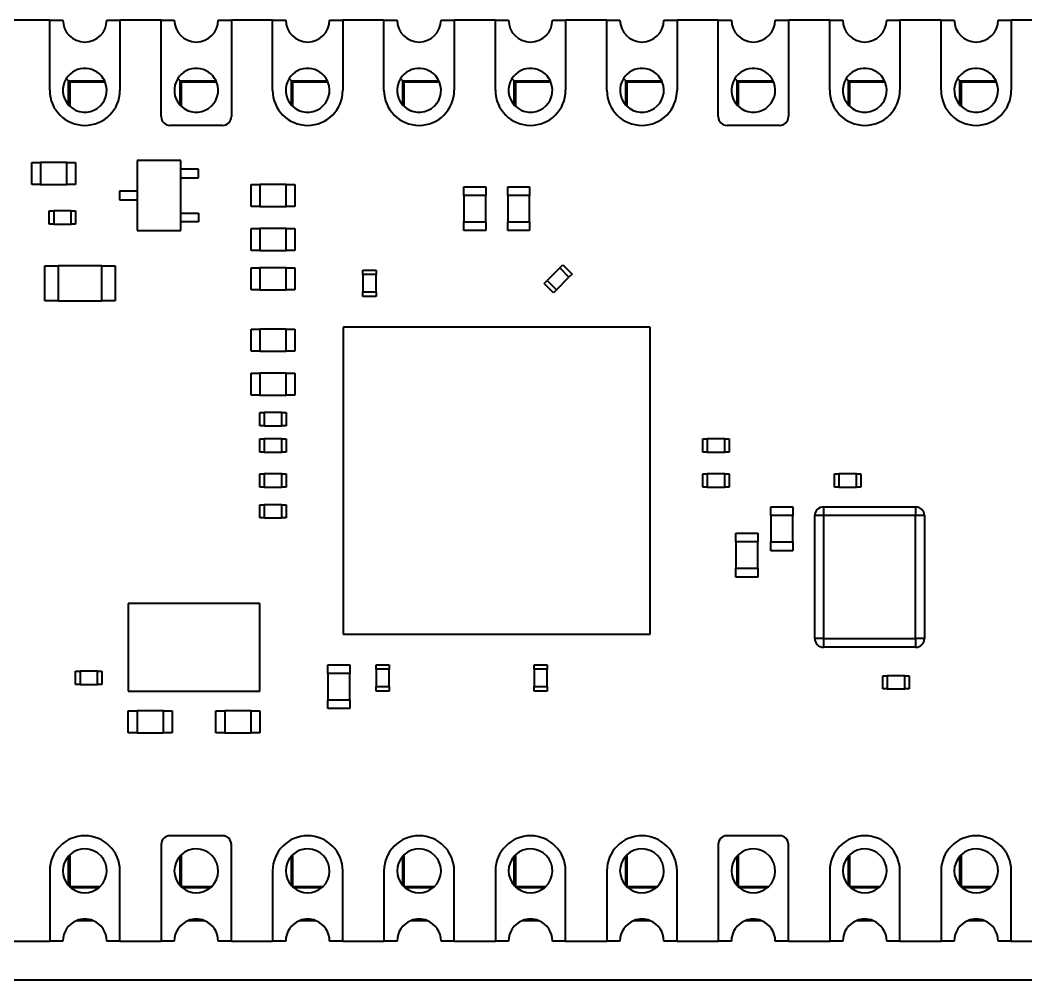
# Model space of a CAD drawing. Header units: millimetres. Extents: x 15 to 292, y 5 to 205.
# Drawn here: x 171.14 to 194.07, y 92.61 to 114.49 of the extents above; entities that cross this region are included whole.
import ezdxf

# ---------------------------------------------------------------- set-up
doc = ezdxf.new("R2010")
doc.units = ezdxf.units.MM
doc.layers.add('Geometries', color=7, linetype='Continuous')

msp = doc.modelspace()

# ---------------------------------------------------------------- linework, layer by layer
at = {"layer": 'Geometries', "linetype": 'Continuous', "lineweight": 40}
for p, q in [((171.82, 114.492), (170.88, 114.492)), ((171.82, 114.492), (172.12, 114.492)), ((171.82, 112.892), (171.82, 114.492)), ((173.12, 114.492), (173.42, 114.492)), ((173.42, 114.492), (173.42, 112.892)), ((174.36, 114.492), (173.42, 114.492)), ((174.36, 112.292), (174.36, 114.492)), ((174.36, 114.492), (174.66, 114.492)), ((175.66, 114.492), (175.96, 114.492)), ((175.96, 114.492), (175.96, 112.292)), ((176.9, 114.492), (175.96, 114.492)), ((176.9, 114.492), (177.2, 114.492)), ((176.9, 112.892), (176.9, 114.492)), ((178.2, 114.492), (178.5, 114.492)), ((178.5, 114.492), (178.5, 112.892)), ((179.44, 114.492), (178.5, 114.492)), ((179.44, 112.892), (179.44, 114.492)), ((179.44, 114.492), (179.74, 114.492)), ((180.74, 114.492), (181.04, 114.492)), ((181.98, 114.492), (181.04, 114.492)), ((181.04, 114.492), (181.04, 112.892)), ((181.98, 114.492), (182.28, 114.492)), ((181.98, 112.892), (181.98, 114.492)), ((183.28, 114.492), (183.58, 114.492)), ((184.52, 114.492), (183.58, 114.492)), ((183.58, 114.492), (183.58, 112.892)), ((184.52, 114.492), (184.82, 114.492)), ((184.52, 112.892), (184.52, 114.492)), ((185.82, 114.492), (186.12, 114.492)), ((186.12, 114.492), (186.12, 112.892)), ((187.06, 114.492), (186.12, 114.492)), ((187.06, 114.492), (187.36, 114.492)), ((187.06, 112.292), (187.06, 114.492)), ((188.36, 114.492), (188.66, 114.492)), ((189.6, 114.492), (188.66, 114.492)), ((188.66, 114.492), (188.66, 112.292)), ((189.6, 114.492), (189.9, 114.492)), ((189.6, 112.892), (189.6, 114.492)), ((190.9, 114.492), (191.2, 114.492)), ((192.14, 114.492), (191.2, 114.492)), ((191.2, 114.492), (191.2, 112.892)), ((192.14, 114.492), (192.44, 114.492)), ((192.14, 112.892), (192.14, 114.492)), ((193.44, 114.492), (193.74, 114.492)), ((193.74, 114.492), (193.74, 112.892)), ((194.68, 114.492), (193.74, 114.492)), ((172.25, 113.105), (172.197, 113.159)), ((172.25, 112.555), (172.25, 113.105)), ((172.25, 113.105), (173.072, 113.105)), ((172.275, 113.08), (172.275, 112.53)), ((173.083, 113.08), (172.275, 113.08)), ((174.79, 113.105), (174.737, 113.159)), ((174.79, 113.105), (175.612, 113.105)), ((174.79, 112.555), (174.79, 113.105)), ((174.815, 113.08), (174.815, 112.53)), ((175.623, 113.08), (174.815, 113.08)), ((177.33, 113.105), (177.277, 113.159)), ((177.33, 112.555), (177.33, 113.105)), ((177.33, 113.105), (178.152, 113.105)), ((178.163, 113.08), (177.355, 113.08)), ((177.355, 113.08), (177.355, 112.53)), ((179.87, 113.105), (179.817, 113.159)), ((179.87, 113.105), (180.692, 113.105)), ((179.87, 112.555), (179.87, 113.105)), ((179.895, 113.08), (179.895, 112.53)), ((180.703, 113.08), (179.895, 113.08)), ((182.41, 113.105), (182.357, 113.159)), ((182.41, 112.555), (182.41, 113.105)), ((182.41, 113.105), (183.232, 113.105)), ((182.435, 113.08), (182.435, 112.53)), ((183.243, 113.08), (182.435, 113.08)), ((184.95, 113.105), (184.897, 113.159)), ((184.95, 112.555), (184.95, 113.105)), ((184.95, 113.105), (185.772, 113.105)), ((184.975, 113.08), (184.975, 112.53)), ((185.783, 113.08), (184.975, 113.08)), ((187.49, 113.105), (187.437, 113.159)), ((187.49, 112.555), (187.49, 113.105)), ((187.49, 113.105), (188.312, 113.105)), ((187.515, 113.08), (187.515, 112.53)), ((188.323, 113.08), (187.515, 113.08)), ((190.03, 113.105), (189.977, 113.159)), ((190.03, 113.105), (190.852, 113.105)), ((190.03, 112.555), (190.03, 113.105)), ((190.863, 113.08), (190.055, 113.08)), ((190.055, 113.08), (190.055, 112.53)), ((192.57, 113.105), (192.517, 113.159)), ((192.57, 113.105), (193.392, 113.105)), ((192.57, 112.555), (192.57, 113.105)), ((192.595, 113.08), (192.595, 112.53)), ((193.403, 113.08), (192.595, 113.08)), ((175.76, 112.092), (174.56, 112.092)), ((188.46, 112.092), (187.26, 112.092)), ((171.41, 110.742), (171.41, 111.242)), ((171.41, 111.242), (171.61, 111.242)), ((171.61, 111.242), (171.61, 110.742)), ((172.21, 111.242), (171.61, 111.242)), ((171.61, 111.242), (171.61, 110.742)), ((172.21, 110.742), (172.21, 111.242)), ((172.21, 111.242), (172.41, 111.242)), ((172.21, 110.742), (172.21, 111.242)), ((172.41, 111.242), (172.41, 110.742)), ((174.81, 111.292), (173.81, 111.292)), ((173.81, 111.292), (173.81, 110.592)), ((174.81, 111.092), (174.81, 111.292)), ((175.21, 111.092), (174.81, 111.092)), ((174.81, 110.892), (174.81, 111.092)), ((175.21, 110.892), (175.21, 111.092)), ((174.81, 110.892), (175.21, 110.892)), ((174.81, 110.092), (174.81, 110.892)), ((171.61, 110.742), (171.41, 110.742)), ((171.61, 110.742), (172.21, 110.742)), ((172.41, 110.742), (172.21, 110.742)), ((173.81, 110.592), (173.41, 110.592)), ((173.41, 110.592), (173.41, 110.392)), ((173.81, 110.592), (173.81, 110.392)), ((176.41, 110.742), (176.61, 110.742)), ((176.41, 110.242), (176.41, 110.742)), ((176.61, 110.742), (176.61, 110.242)), ((177.21, 110.742), (176.61, 110.742)), ((176.61, 110.742), (176.61, 110.242)), ((177.21, 110.242), (177.21, 110.742)), ((177.21, 110.242), (177.21, 110.742)), ((177.21, 110.742), (177.41, 110.742)), ((177.41, 110.742), (177.41, 110.242)), ((181.26, 110.692), (181.76, 110.692)), ((181.26, 110.492), (181.26, 110.692)), ((181.76, 110.692), (181.76, 110.492)), ((182.26, 110.692), (182.76, 110.692)), ((182.26, 110.492), (182.26, 110.692)), ((182.76, 110.692), (182.76, 110.492)), ((173.41, 110.392), (173.81, 110.392)), ((173.81, 110.392), (173.81, 109.692)), ((181.26, 110.492), (181.26, 109.892)), ((181.76, 110.492), (181.26, 110.492)), ((181.76, 110.492), (181.26, 110.492)), ((181.76, 109.892), (181.76, 110.492)), ((182.26, 110.492), (182.26, 109.892)), ((182.76, 110.492), (182.26, 110.492)), ((182.76, 110.492), (182.26, 110.492)), ((182.76, 109.892), (182.76, 110.492)), ((171.81, 110.142), (171.91, 110.142)), ((171.81, 109.842), (171.81, 110.142)), ((171.91, 110.142), (171.91, 109.842)), ((172.31, 110.142), (171.91, 110.142)), ((171.91, 110.142), (171.91, 109.842)), ((172.31, 109.842), (172.31, 110.142)), ((172.31, 110.142), (172.41, 110.142)), ((172.31, 109.842), (172.31, 110.142)), ((172.41, 110.142), (172.41, 109.842)), ((174.81, 109.892), (174.81, 110.092)), ((174.81, 110.092), (175.21, 110.092)), ((175.21, 110.092), (175.21, 109.892)), ((176.61, 110.242), (176.41, 110.242)), ((176.61, 110.242), (177.21, 110.242)), ((177.41, 110.242), (177.21, 110.242)), ((171.91, 109.842), (171.81, 109.842)), ((171.91, 109.842), (172.31, 109.842)), ((172.41, 109.842), (172.31, 109.842)), ((175.21, 109.892), (174.81, 109.892)), ((174.81, 109.692), (174.81, 109.892)), ((181.26, 109.692), (181.26, 109.892)), ((181.26, 109.892), (181.76, 109.892)), ((181.26, 109.892), (181.76, 109.892)), ((181.76, 109.892), (181.76, 109.692)), ((182.26, 109.892), (182.76, 109.892)), ((182.26, 109.892), (182.76, 109.892)), ((182.26, 109.692), (182.26, 109.892)), ((182.76, 109.892), (182.76, 109.692)), ((173.81, 109.692), (174.81, 109.692)), ((176.41, 109.242), (176.41, 109.742)), ((176.41, 109.742), (176.61, 109.742)), ((176.61, 109.742), (176.61, 109.242)), ((177.21, 109.742), (176.61, 109.742)), ((176.61, 109.742), (176.61, 109.242)), ((177.21, 109.242), (177.21, 109.742)), ((177.21, 109.242), (177.21, 109.742)), ((177.21, 109.742), (177.41, 109.742)), ((177.41, 109.742), (177.41, 109.242)), ((181.76, 109.692), (181.26, 109.692)), ((182.76, 109.692), (182.26, 109.692)), ((176.61, 109.242), (176.41, 109.242)), ((176.61, 109.242), (177.21, 109.242)), ((177.41, 109.242), (177.21, 109.242)), ((183.445, 108.84), (183.516, 108.91)), ((183.516, 108.91), (183.728, 108.698)), ((171.71, 108.892), (172.01, 108.892)), ((171.71, 108.092), (171.71, 108.892)), ((172.01, 108.892), (172.01, 108.092)), ((173.01, 108.892), (172.01, 108.892)), ((172.01, 108.892), (172.01, 108.092)), ((173.01, 108.092), (173.01, 108.892)), ((173.01, 108.892), (173.31, 108.892)), ((173.01, 108.092), (173.01, 108.892)), ((173.31, 108.892), (173.31, 108.092)), ((176.41, 108.342), (176.41, 108.842)), ((176.41, 108.842), (176.61, 108.842)), ((176.61, 108.842), (176.61, 108.342)), ((177.21, 108.842), (176.61, 108.842)), ((176.61, 108.842), (176.61, 108.342)), ((177.21, 108.342), (177.21, 108.842)), ((177.21, 108.842), (177.41, 108.842)), ((177.21, 108.342), (177.21, 108.842)), ((177.41, 108.842), (177.41, 108.342)), ((178.96, 108.792), (179.26, 108.792)), ((178.96, 108.692), (178.96, 108.792)), ((179.26, 108.692), (178.96, 108.692)), ((178.96, 108.692), (178.96, 108.292)), ((179.26, 108.692), (178.96, 108.692)), ((179.26, 108.792), (179.26, 108.692)), ((179.26, 108.292), (179.26, 108.692)), ((183.445, 108.84), (183.162, 108.557)), ((183.657, 108.628), (183.445, 108.84)), ((183.657, 108.628), (183.445, 108.84)), ((183.728, 108.698), (183.657, 108.628)), ((183.091, 108.486), (183.162, 108.557)), ((183.304, 108.274), (183.091, 108.486)), ((183.162, 108.557), (183.374, 108.345)), ((183.162, 108.557), (183.374, 108.345)), ((183.374, 108.345), (183.657, 108.628)), ((176.61, 108.342), (176.41, 108.342)), ((176.61, 108.342), (177.21, 108.342)), ((177.41, 108.342), (177.21, 108.342)), ((178.96, 108.292), (179.26, 108.292)), ((178.96, 108.192), (178.96, 108.292)), ((178.96, 108.292), (179.26, 108.292)), ((179.26, 108.292), (179.26, 108.192)), ((183.374, 108.345), (183.304, 108.274)), ((172.01, 108.092), (171.71, 108.092)), ((172.01, 108.092), (173.01, 108.092)), ((173.31, 108.092), (173.01, 108.092)), ((179.26, 108.192), (178.96, 108.192)), ((176.41, 106.942), (176.41, 107.442)), ((176.41, 107.442), (176.61, 107.442)), ((176.61, 107.442), (176.61, 106.942)), ((177.21, 107.442), (176.61, 107.442)), ((176.61, 107.442), (176.61, 106.942)), ((177.21, 106.942), (177.21, 107.442)), ((177.21, 106.942), (177.21, 107.442)), ((177.21, 107.442), (177.41, 107.442)), ((177.41, 107.442), (177.41, 106.942)), ((178.51, 107.492), (178.51, 100.492)), ((185.51, 107.492), (178.51, 107.492)), ((185.51, 100.492), (185.51, 107.492)), ((176.61, 106.942), (176.41, 106.942)), ((176.61, 106.942), (177.21, 106.942)), ((177.41, 106.942), (177.21, 106.942)), ((176.41, 105.942), (176.41, 106.442)), ((176.41, 106.442), (176.61, 106.442)), ((176.61, 106.442), (176.61, 105.942)), ((177.21, 106.442), (176.61, 106.442)), ((176.61, 106.442), (176.61, 105.942)), ((177.21, 106.442), (177.41, 106.442)), ((177.21, 105.942), (177.21, 106.442)), ((177.21, 105.942), (177.21, 106.442)), ((177.41, 106.442), (177.41, 105.942)), ((176.61, 105.942), (176.41, 105.942)), ((176.61, 105.942), (177.21, 105.942)), ((177.41, 105.942), (177.21, 105.942)), ((176.61, 105.242), (176.61, 105.542)), ((176.61, 105.542), (176.71, 105.542)), ((176.71, 105.542), (176.71, 105.242)), ((176.71, 105.542), (176.71, 105.242)), ((177.11, 105.542), (176.71, 105.542)), ((177.11, 105.242), (177.11, 105.542)), ((177.11, 105.542), (177.21, 105.542)), ((177.11, 105.242), (177.11, 105.542)), ((177.21, 105.542), (177.21, 105.242)), ((176.71, 105.242), (176.61, 105.242)), ((176.71, 105.242), (177.11, 105.242)), ((177.21, 105.242), (177.11, 105.242)), ((176.61, 104.642), (176.61, 104.942)), ((176.61, 104.942), (176.71, 104.942)), ((177.11, 104.942), (176.71, 104.942)), ((176.71, 104.942), (176.71, 104.642)), ((176.71, 104.942), (176.71, 104.642)), ((177.11, 104.642), (177.11, 104.942)), ((177.11, 104.642), (177.11, 104.942)), ((177.11, 104.942), (177.21, 104.942)), ((177.21, 104.942), (177.21, 104.642)), ((186.71, 104.642), (186.71, 104.942)), ((186.71, 104.942), (186.81, 104.942)), ((186.81, 104.942), (186.81, 104.642)), ((186.81, 104.942), (186.81, 104.642)), ((187.21, 104.942), (186.81, 104.942)), ((187.21, 104.942), (187.31, 104.942)), ((187.21, 104.642), (187.21, 104.942)), ((187.21, 104.642), (187.21, 104.942)), ((187.31, 104.942), (187.31, 104.642)), ((176.71, 104.642), (176.61, 104.642)), ((176.71, 104.642), (177.11, 104.642)), ((177.21, 104.642), (177.11, 104.642)), ((186.81, 104.642), (186.71, 104.642)), ((186.81, 104.642), (187.21, 104.642)), ((187.31, 104.642), (187.21, 104.642)), ((176.61, 104.142), (176.71, 104.142)), ((176.61, 103.842), (176.61, 104.142)), ((177.11, 104.142), (176.71, 104.142)), ((176.71, 104.142), (176.71, 103.842)), ((176.71, 104.142), (176.71, 103.842)), ((177.11, 104.142), (177.21, 104.142)), ((177.11, 103.842), (177.11, 104.142)), ((177.11, 103.842), (177.11, 104.142)), ((177.21, 104.142), (177.21, 103.842)), ((186.71, 104.142), (186.81, 104.142)), ((186.71, 103.842), (186.71, 104.142)), ((186.81, 104.142), (186.81, 103.842)), ((187.21, 104.142), (186.81, 104.142)), ((186.81, 104.142), (186.81, 103.842)), ((187.21, 103.842), (187.21, 104.142)), ((187.21, 104.142), (187.31, 104.142)), ((187.21, 103.842), (187.21, 104.142)), ((187.31, 104.142), (187.31, 103.842)), ((189.71, 104.142), (189.81, 104.142)), ((189.71, 103.842), (189.71, 104.142)), ((189.81, 104.142), (189.81, 103.842)), ((190.21, 104.142), (189.81, 104.142)), ((189.81, 104.142), (189.81, 103.842)), ((190.21, 103.842), (190.21, 104.142)), ((190.21, 103.842), (190.21, 104.142)), ((190.21, 104.142), (190.31, 104.142)), ((190.31, 104.142), (190.31, 103.842)), ((176.71, 103.842), (176.61, 103.842)), ((176.71, 103.842), (177.11, 103.842)), ((177.21, 103.842), (177.11, 103.842)), ((186.81, 103.842), (186.71, 103.842)), ((186.81, 103.842), (187.21, 103.842)), ((187.31, 103.842), (187.21, 103.842)), ((189.81, 103.842), (189.71, 103.842)), ((189.81, 103.842), (190.21, 103.842)), ((190.31, 103.842), (190.21, 103.842)), ((176.61, 103.142), (176.61, 103.442)), ((176.61, 103.442), (176.71, 103.442)), ((176.71, 103.442), (176.71, 103.142)), ((177.11, 103.442), (176.71, 103.442)), ((176.71, 103.442), (176.71, 103.142)), ((177.11, 103.142), (177.11, 103.442)), ((177.11, 103.142), (177.11, 103.442)), ((177.11, 103.442), (177.21, 103.442)), ((177.21, 103.442), (177.21, 103.142)), ((188.26, 103.192), (188.26, 103.392)), ((188.26, 103.392), (188.76, 103.392)), ((188.76, 103.192), (188.26, 103.192)), ((188.76, 103.192), (188.26, 103.192)), ((188.26, 103.192), (188.26, 102.592)), ((188.76, 103.392), (188.76, 103.192)), ((188.76, 102.592), (188.76, 103.192)), ((189.46, 103.192), (189.26, 103.192)), ((189.26, 100.392), (189.26, 103.192)), ((189.46, 103.392), (189.46, 103.192)), ((189.46, 103.392), (191.56, 103.392)), ((191.56, 103.192), (189.46, 103.192)), ((189.46, 103.192), (189.46, 100.392)), ((191.56, 103.392), (191.56, 103.192)), ((191.76, 103.192), (191.56, 103.192)), ((191.56, 100.392), (191.56, 103.192)), ((191.76, 103.192), (191.76, 100.392)), ((176.71, 103.142), (176.61, 103.142)), ((176.71, 103.142), (177.11, 103.142)), ((177.21, 103.142), (177.11, 103.142)), ((187.46, 102.792), (187.96, 102.792)), ((187.46, 102.592), (187.46, 102.792)), ((187.96, 102.792), (187.96, 102.592)), ((187.46, 102.592), (187.46, 101.992)), ((187.96, 102.592), (187.46, 102.592)), ((187.96, 102.592), (187.46, 102.592)), ((187.96, 101.992), (187.96, 102.592)), ((188.26, 102.392), (188.26, 102.592)), ((188.26, 102.592), (188.76, 102.592)), ((188.26, 102.592), (188.76, 102.592)), ((188.76, 102.592), (188.76, 102.392)), ((188.76, 102.392), (188.26, 102.392)), ((187.46, 101.992), (187.96, 101.992)), ((187.46, 101.792), (187.46, 101.992)), ((187.46, 101.992), (187.96, 101.992)), ((187.96, 101.992), (187.96, 101.792)), ((187.96, 101.792), (187.46, 101.792)), ((173.61, 101.192), (173.61, 99.192)), ((176.61, 101.192), (173.61, 101.192)), ((176.61, 99.192), (176.61, 101.192)), ((178.51, 100.492), (185.51, 100.492)), ((189.46, 100.392), (189.26, 100.392)), ((189.46, 100.392), (189.46, 100.192)), ((189.46, 100.392), (191.56, 100.392)), ((191.56, 100.392), (191.56, 100.192)), ((191.76, 100.392), (191.56, 100.392)), ((191.56, 100.192), (189.46, 100.192)), ((178.16, 99.592), (178.16, 99.792)), ((178.16, 99.792), (178.66, 99.792)), ((178.66, 99.792), (178.66, 99.592)), ((179.26, 99.692), (179.26, 99.792)), ((179.26, 99.792), (179.56, 99.792)), ((179.56, 99.792), (179.56, 99.692)), ((182.86, 99.692), (182.86, 99.792)), ((182.86, 99.792), (183.16, 99.792)), ((183.16, 99.792), (183.16, 99.692)), ((172.41, 99.342), (172.41, 99.642)), ((172.41, 99.642), (172.51, 99.642)), ((172.51, 99.642), (172.51, 99.342)), ((172.91, 99.642), (172.51, 99.642)), ((172.51, 99.642), (172.51, 99.342)), ((172.91, 99.342), (172.91, 99.642)), ((172.91, 99.342), (172.91, 99.642)), ((172.91, 99.642), (173.01, 99.642)), ((173.01, 99.642), (173.01, 99.342)), ((178.66, 99.592), (178.16, 99.592)), ((178.66, 99.592), (178.16, 99.592)), ((178.16, 99.592), (178.16, 98.992)), ((178.66, 98.992), (178.66, 99.592)), ((179.56, 99.692), (179.26, 99.692)), ((179.26, 99.692), (179.26, 99.292)), ((179.56, 99.692), (179.26, 99.692)), ((179.56, 99.292), (179.56, 99.692)), ((182.86, 99.692), (182.86, 99.292)), ((183.16, 99.692), (182.86, 99.692)), ((183.16, 99.692), (182.86, 99.692)), ((183.16, 99.292), (183.16, 99.692)), ((190.81, 99.542), (190.91, 99.542)), ((190.81, 99.242), (190.81, 99.542)), ((190.91, 99.542), (190.91, 99.242)), ((190.91, 99.542), (190.91, 99.242)), ((191.31, 99.542), (190.91, 99.542)), ((191.31, 99.242), (191.31, 99.542)), ((191.31, 99.242), (191.31, 99.542)), ((191.31, 99.542), (191.41, 99.542)), ((191.41, 99.542), (191.41, 99.242)), ((172.51, 99.342), (172.41, 99.342)), ((172.51, 99.342), (172.91, 99.342)), ((173.01, 99.342), (172.91, 99.342)), ((179.26, 99.292), (179.56, 99.292)), ((179.26, 99.192), (179.26, 99.292)), ((179.26, 99.292), (179.56, 99.292)), ((179.56, 99.292), (179.56, 99.192)), ((182.86, 99.292), (183.16, 99.292)), ((182.86, 99.292), (183.16, 99.292)), ((182.86, 99.192), (182.86, 99.292)), ((183.16, 99.292), (183.16, 99.192)), ((173.61, 99.192), (176.61, 99.192)), ((179.56, 99.192), (179.26, 99.192)), ((183.16, 99.192), (182.86, 99.192)), ((190.91, 99.242), (190.81, 99.242)), ((190.91, 99.242), (191.31, 99.242)), ((191.41, 99.242), (191.31, 99.242)), ((178.16, 98.992), (178.66, 98.992)), ((178.16, 98.792), (178.16, 98.992)), ((178.16, 98.992), (178.66, 98.992)), ((178.66, 98.992), (178.66, 98.792)), ((173.61, 98.242), (173.61, 98.742)), ((173.61, 98.742), (173.81, 98.742)), ((173.81, 98.742), (173.81, 98.242)), ((173.81, 98.742), (173.81, 98.242)), ((174.41, 98.742), (173.81, 98.742)), ((174.41, 98.742), (174.61, 98.742)), ((174.41, 98.242), (174.41, 98.742)), ((174.41, 98.242), (174.41, 98.742)), ((174.61, 98.742), (174.61, 98.242)), ((175.61, 98.742), (175.81, 98.742)), ((175.61, 98.242), (175.61, 98.742)), ((176.41, 98.742), (175.81, 98.742)), ((175.81, 98.742), (175.81, 98.242)), ((175.81, 98.742), (175.81, 98.242)), ((176.41, 98.242), (176.41, 98.742)), ((176.41, 98.742), (176.61, 98.742)), ((176.41, 98.242), (176.41, 98.742)), ((176.61, 98.742), (176.61, 98.242)), ((178.66, 98.792), (178.16, 98.792)), ((173.81, 98.242), (173.61, 98.242)), ((173.81, 98.242), (174.41, 98.242)), ((174.61, 98.242), (174.41, 98.242)), ((175.81, 98.242), (175.61, 98.242)), ((175.81, 98.242), (176.41, 98.242)), ((176.61, 98.242), (176.41, 98.242)), ((175.76, 95.892), (174.56, 95.892)), ((188.46, 95.892), (187.26, 95.892)), ((174.36, 95.692), (174.36, 93.492)), ((175.96, 93.492), (175.96, 95.692)), ((187.06, 95.692), (187.06, 93.492)), ((188.66, 93.492), (188.66, 95.692)), ((172.25, 94.755), (172.25, 95.429)), ((172.275, 95.455), (172.275, 94.73)), ((174.79, 94.755), (174.79, 95.429)), ((174.815, 95.455), (174.815, 94.73)), ((177.33, 94.755), (177.33, 95.429)), ((177.355, 95.455), (177.355, 94.73)), ((179.87, 94.755), (179.87, 95.429)), ((179.895, 95.455), (179.895, 94.73)), ((182.41, 94.755), (182.41, 95.429)), ((182.435, 95.455), (182.435, 94.73)), ((184.95, 94.755), (184.95, 95.429)), ((184.975, 95.455), (184.975, 94.73)), ((187.49, 94.755), (187.49, 95.429)), ((187.515, 95.455), (187.515, 94.73)), ((190.03, 94.755), (190.03, 95.429)), ((190.055, 95.455), (190.055, 94.73)), ((192.57, 94.755), (192.57, 95.429)), ((192.595, 95.455), (192.595, 94.73)), ((171.82, 95.092), (171.82, 93.492)), ((173.42, 93.492), (173.42, 95.092)), ((176.9, 95.092), (176.9, 93.492)), ((178.5, 93.492), (178.5, 95.092)), ((179.44, 95.092), (179.44, 93.492)), ((181.04, 93.492), (181.04, 95.092)), ((181.98, 95.092), (181.98, 93.492)), ((183.58, 93.492), (183.58, 95.092)), ((184.52, 95.092), (184.52, 93.492)), ((186.12, 93.492), (186.12, 95.092)), ((189.6, 95.092), (189.6, 93.492)), ((191.2, 93.492), (191.2, 95.092)), ((192.14, 95.092), (192.14, 93.492)), ((193.74, 93.492), (193.74, 95.092)), ((172.965, 94.73), (172.275, 94.73)), ((172.936, 94.705), (172.303, 94.705)), ((175.505, 94.73), (174.815, 94.73)), ((175.476, 94.705), (174.843, 94.705)), ((178.045, 94.73), (177.355, 94.73)), ((178.016, 94.705), (177.383, 94.705)), ((180.585, 94.73), (179.895, 94.73)), ((180.556, 94.705), (179.923, 94.705)), ((183.125, 94.73), (182.435, 94.73)), ((183.096, 94.705), (182.463, 94.705)), ((185.665, 94.73), (184.975, 94.73)), ((185.636, 94.705), (185.003, 94.705)), ((188.205, 94.73), (187.515, 94.73)), ((188.176, 94.705), (187.543, 94.705)), ((190.745, 94.73), (190.055, 94.73)), ((190.716, 94.705), (190.083, 94.705)), ((193.285, 94.73), (192.595, 94.73)), ((193.256, 94.705), (192.623, 94.705)), ((172.809, 93.955), (172.431, 93.955)), ((175.349, 93.955), (174.971, 93.955)), ((177.889, 93.955), (177.511, 93.955)), ((180.429, 93.955), (180.051, 93.955)), ((182.969, 93.955), (182.591, 93.955)), ((185.509, 93.955), (185.131, 93.955)), ((188.049, 93.955), (187.671, 93.955)), ((190.589, 93.955), (190.211, 93.955)), ((193.129, 93.955), (192.751, 93.955)), ((170.88, 93.492), (171.82, 93.492)), ((172.12, 93.492), (171.82, 93.492)), ((173.42, 93.492), (173.12, 93.492)), ((173.42, 93.492), (174.36, 93.492)), ((174.66, 93.492), (174.36, 93.492)), ((175.96, 93.492), (175.66, 93.492)), ((175.96, 93.492), (176.9, 93.492)), ((177.2, 93.492), (176.9, 93.492)), ((178.5, 93.492), (178.2, 93.492)), ((178.5, 93.492), (179.44, 93.492)), ((179.74, 93.492), (179.44, 93.492)), ((181.04, 93.492), (180.74, 93.492)), ((181.04, 93.492), (181.98, 93.492)), ((182.28, 93.492), (181.98, 93.492)), ((183.58, 93.492), (183.28, 93.492)), ((183.58, 93.492), (184.52, 93.492)), ((184.82, 93.492), (184.52, 93.492)), ((186.12, 93.492), (185.82, 93.492)), ((186.12, 93.492), (187.06, 93.492)), ((187.36, 93.492), (187.06, 93.492)), ((188.66, 93.492), (188.36, 93.492)), ((188.66, 93.492), (189.6, 93.492)), ((189.9, 93.492), (189.6, 93.492)), ((191.2, 93.492), (190.9, 93.492)), ((191.2, 93.492), (192.14, 93.492)), ((192.44, 93.492), (192.14, 93.492)), ((193.74, 93.492), (193.44, 93.492)), ((193.74, 93.492), (194.68, 93.492)), ((156.49, 92.605), (262.49, 92.605))]:
    msp.add_line(p, q, dxfattribs=at)
for centre, radius, start, end in [((172.62, 114.492), 0.5, 180, 0), ((175.16, 114.492), 0.5, 180, 0), ((177.7, 114.492), 0.5, 180, 0), ((180.24, 114.492), 0.5, 180, 0), ((182.78, 114.492), 0.5, 180, 0), ((185.32, 114.492), 0.5, 180, 0), ((187.86, 114.492), 0.5, 180, 0), ((190.4, 114.492), 0.5, 180, 0), ((192.94, 114.492), 0.5, 180, 0), ((172.62, 112.892), 0.5, 25.2106, 147.7913), ((175.16, 112.892), 0.5, 25.2106, 147.7913), ((177.7, 112.892), 0.5, 25.2106, 147.7913), ((180.24, 112.892), 0.5, 25.2106, 147.7913), ((182.78, 112.892), 0.5, 25.2106, 147.7913), ((185.32, 112.892), 0.5, 25.2106, 147.7913), ((187.86, 112.892), 0.5, 25.2106, 147.7913), ((190.4, 112.892), 0.5, 25.2106, 147.7913), ((192.94, 112.892), 0.5, 25.2106, 147.7913), ((172.62, 112.892), 0.5, 147.7913, 222.3491), ((172.62, 112.892), 0.5, 226.4448, 22.0828), ((172.62, 112.892), 0.5, 22.0828, 25.2106), ((175.16, 112.892), 0.5, 147.7913, 222.3491), ((175.16, 112.892), 0.5, 226.4448, 22.0828), ((175.16, 112.892), 0.5, 22.0828, 25.2106), ((177.7, 112.892), 0.5, 147.7913, 222.3491), ((177.7, 112.892), 0.5, 226.4448, 22.0828), ((177.7, 112.892), 0.5, 22.0828, 25.2106), ((180.24, 112.892), 0.5, 147.7913, 222.3491), ((180.24, 112.892), 0.5, 226.4448, 22.0828), ((180.24, 112.892), 0.5, 22.0828, 25.2106), ((182.78, 112.892), 0.5, 147.7913, 222.3491), ((182.78, 112.892), 0.5, 226.4448, 22.0828), ((182.78, 112.892), 0.5, 22.0828, 25.2106), ((185.32, 112.892), 0.5, 147.7913, 222.3491), ((185.32, 112.892), 0.5, 226.4448, 22.0828), ((185.32, 112.892), 0.5, 22.0828, 25.2106), ((187.86, 112.892), 0.5, 147.7913, 222.3491), ((187.86, 112.892), 0.5, 226.4448, 22.0828), ((187.86, 112.892), 0.5, 22.0828, 25.2106), ((190.4, 112.892), 0.5, 147.7913, 222.3491), ((190.4, 112.892), 0.5, 226.4448, 22.0828), ((190.4, 112.892), 0.5, 22.0828, 25.2106), ((192.94, 112.892), 0.5, 147.7913, 222.3491), ((192.94, 112.892), 0.5, 226.4448, 22.0828), ((192.94, 112.892), 0.5, 22.0828, 25.2106), ((172.62, 112.892), 0.8, 180, 0), ((177.7, 112.892), 0.8, 180, 0), ((180.24, 112.892), 0.8, 180, 0), ((182.78, 112.892), 0.8, 180, 0), ((185.32, 112.892), 0.8, 180, 0), ((190.4, 112.892), 0.8, 180, 0), ((192.94, 112.892), 0.8, 180, 0), ((172.62, 112.892), 0.5, 222.3491, 226.4448), ((175.16, 112.892), 0.5, 222.3491, 226.4448), ((177.7, 112.892), 0.5, 222.3491, 226.4448), ((180.24, 112.892), 0.5, 222.3491, 226.4448), ((182.78, 112.892), 0.5, 222.3491, 226.4448), ((185.32, 112.892), 0.5, 222.3491, 226.4448), ((187.86, 112.892), 0.5, 222.3491, 226.4448), ((190.4, 112.892), 0.5, 222.3491, 226.4448), ((192.94, 112.892), 0.5, 222.3491, 226.4448), ((174.56, 112.292), 0.2, 180, 270), ((175.76, 112.292), 0.2, 270, 0), ((187.26, 112.292), 0.2, 180, 270), ((188.46, 112.292), 0.2, 270, 0), ((189.46, 103.192), 0.2, 90, 180), ((191.56, 103.192), 0.2, 0, 90), ((189.46, 100.392), 0.2, 180, 270), ((191.56, 100.392), 0.2, 270, 0), ((172.62, 95.092), 0.8, 0, 180), ((174.56, 95.692), 0.2, 90, 180), ((175.76, 95.692), 0.2, 0, 90), ((177.7, 95.092), 0.8, 0, 180), ((180.24, 95.092), 0.8, 0, 180), ((182.78, 95.092), 0.8, 0, 180), ((185.32, 95.092), 0.8, 0, 180), ((187.26, 95.692), 0.2, 90, 180), ((188.46, 95.692), 0.2, 0, 90), ((190.4, 95.092), 0.8, 0, 180), ((192.94, 95.092), 0.8, 0, 180), ((172.62, 95.092), 0.5, 137.6509, 222.3491), ((172.62, 95.092), 0.5, 133.5552, 137.6509), ((172.62, 95.092), 0.5, 313.6098, 133.5552), ((175.16, 95.092), 0.5, 137.6509, 222.3491), ((175.16, 95.092), 0.5, 133.5552, 137.6509), ((175.16, 95.092), 0.5, 313.6098, 133.5552), ((177.7, 95.092), 0.5, 137.6509, 222.3491), ((177.7, 95.092), 0.5, 133.5552, 137.6509), ((177.7, 95.092), 0.5, 313.6098, 133.5552), ((180.24, 95.092), 0.5, 137.6509, 222.3491), ((180.24, 95.092), 0.5, 133.5552, 137.6509), ((180.24, 95.092), 0.5, 313.6098, 133.5552), ((182.78, 95.092), 0.5, 137.6509, 222.3491), ((182.78, 95.092), 0.5, 133.5552, 137.6509), ((182.78, 95.092), 0.5, 313.6098, 133.5552), ((185.32, 95.092), 0.5, 137.6509, 222.3491), ((185.32, 95.092), 0.5, 133.5552, 137.6509), ((185.32, 95.092), 0.5, 313.6098, 133.5552), ((187.86, 95.092), 0.5, 137.6509, 222.3491), ((187.86, 95.092), 0.5, 133.5552, 137.6509), ((187.86, 95.092), 0.5, 313.6098, 133.5552), ((190.4, 95.092), 0.5, 137.6509, 222.3491), ((190.4, 95.092), 0.5, 133.5552, 137.6509), ((190.4, 95.092), 0.5, 313.6098, 133.5552), ((192.94, 95.092), 0.5, 137.6509, 222.3491), ((192.94, 95.092), 0.5, 133.5552, 137.6509), ((192.94, 95.092), 0.5, 313.6098, 133.5552), ((172.62, 95.092), 0.5, 222.3491, 230.7193), ((172.62, 95.092), 0.5, 230.7193, 309.2807), ((172.62, 95.092), 0.5, 309.2807, 313.6098), ((175.16, 95.092), 0.5, 222.3491, 230.7193), ((175.16, 95.092), 0.5, 230.7193, 309.2807), ((175.16, 95.092), 0.5, 309.2807, 313.6098), ((177.7, 95.092), 0.5, 222.3491, 230.7193), ((177.7, 95.092), 0.5, 230.7193, 309.2807), ((177.7, 95.092), 0.5, 309.2807, 313.6098), ((180.24, 95.092), 0.5, 222.3491, 230.7193), ((180.24, 95.092), 0.5, 230.7193, 309.2807), ((180.24, 95.092), 0.5, 309.2807, 313.6098), ((182.78, 95.092), 0.5, 222.3491, 230.7193), ((182.78, 95.092), 0.5, 230.7193, 309.2807), ((182.78, 95.092), 0.5, 309.2807, 313.6098), ((185.32, 95.092), 0.5, 222.3491, 230.7193), ((185.32, 95.092), 0.5, 230.7193, 309.2807), ((185.32, 95.092), 0.5, 309.2807, 313.6098), ((187.86, 95.092), 0.5, 222.3491, 230.7193), ((187.86, 95.092), 0.5, 230.7193, 309.2807), ((187.86, 95.092), 0.5, 309.2807, 313.6098), ((190.4, 95.092), 0.5, 222.3491, 230.7193), ((190.4, 95.092), 0.5, 230.7193, 309.2807), ((190.4, 95.092), 0.5, 309.2807, 313.6098), ((192.94, 95.092), 0.5, 222.3491, 230.7193), ((192.94, 95.092), 0.5, 230.7193, 309.2807), ((192.94, 95.092), 0.5, 309.2807, 313.6098), ((172.62, 93.492), 0.5, 112.1885, 180), ((172.62, 93.492), 0.5, 67.8115, 112.1885), ((172.62, 93.492), 0.5, 0, 67.8115), ((175.16, 93.492), 0.5, 112.1885, 180), ((175.16, 93.492), 0.5, 67.8115, 112.1885), ((175.16, 93.492), 0.5, 0, 67.8115), ((177.7, 93.492), 0.5, 112.1885, 180), ((177.7, 93.492), 0.5, 67.8115, 112.1885), ((177.7, 93.492), 0.5, 0, 67.8115), ((180.24, 93.492), 0.5, 112.1885, 180), ((180.24, 93.492), 0.5, 67.8115, 112.1885), ((180.24, 93.492), 0.5, 0, 67.8115), ((182.78, 93.492), 0.5, 112.1885, 180), ((182.78, 93.492), 0.5, 67.8115, 112.1885), ((182.78, 93.492), 0.5, 0, 67.8115), ((185.32, 93.492), 0.5, 112.1885, 180), ((185.32, 93.492), 0.5, 67.8115, 112.1885), ((185.32, 93.492), 0.5, 0, 67.8115), ((187.86, 93.492), 0.5, 112.1885, 180), ((187.86, 93.492), 0.5, 67.8115, 112.1885), ((187.86, 93.492), 0.5, 0, 67.8115), ((190.4, 93.492), 0.5, 112.1885, 180), ((190.4, 93.492), 0.5, 67.8115, 112.1885), ((190.4, 93.492), 0.5, 0, 67.8115), ((192.94, 93.492), 0.5, 112.1885, 180), ((192.94, 93.492), 0.5, 67.8115, 112.1885), ((192.94, 93.492), 0.5, 0, 67.8115)]:
    msp.add_arc(centre, radius, start, end, dxfattribs=at)

doc.saveas('drawing.dxf')
